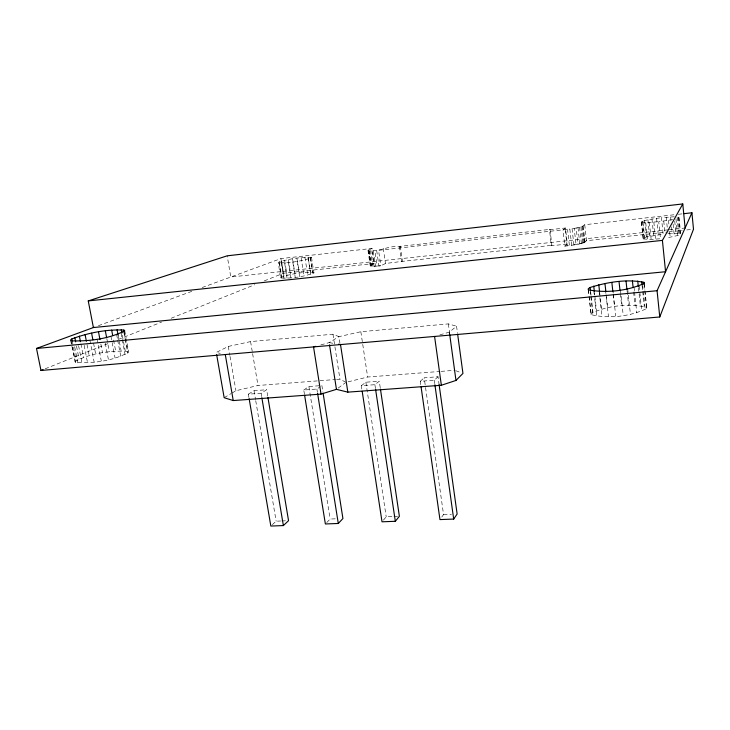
<?xml version="1.0" encoding="UTF-8"?>
<svg xmlns="http://www.w3.org/2000/svg" width="730" height="730" viewBox="0 0 730 730"><rect width="100%" height="100%" fill="white"/><g stroke="black" fill="none" stroke-linecap="round" stroke-linejoin="round"><path stroke-width="0.55" stroke-dasharray="3.65 2.74" d="M280.621 277.957L280.639 277.482C291.097 273.677 302.74 271.87 313.854 272.473L313.955 272.929C303.507 276.825 291.745 278.641 280.621 277.957L278.185 262.344C288.779 258.794 300.313 257.033 311.482 257.362L311.582 257.763C300.988 261.386 289.345 263.165 278.157 262.763L278.185 262.344M441.75 517.077L443.548 514.559L424.185 377.784L438.009 376.744L439.104 384.619M70.554 340.043L75.427 362.518C93.203 363.558 113.287 361.003 128.763 352.179L126.354 339.359M383.414 520.143L386.207 516.822L392.795 516.566M326.739 522.561L330.142 519.039L335.471 518.829M372.063 248.419L367.966 250.344L370.594 250.883L372.857 266.258L370.238 265.811L374.28 263.493L372.063 248.419L280.913 258.584L201.927 287.629M74.816 361.596C90.502 353.083 110.093 350.482 127.878 351.322L128.763 352.179M673.872 214.793L584.739 224.721L581.965 226.601L576.171 228.016L578.032 244.285L583.799 242.789L586.546 240.708L667.603 232.003M420.772 384.664L420.288 381.288L434.268 380.239L438.009 376.744M272.354 524.66L276.141 521.174L280.649 521.001M420.288 381.288L424.185 377.784M589.037 296.608L591.09 314.648C608.975 318.901 630.373 316.619 646.844 308.434L645.028 291.024M565.467 227.988L562.994 229.904L564.883 246.165L567.329 244.048L565.467 227.988L549.48 229.768L551.369 245.754L567.329 244.048M439.862 334.897L449.379 332.113L456.569 326.21L457.482 332.953M551.369 245.754L551.889 245.335L550 229.384L399.401 246.448C389.227 245.681 380.531 251.093 370.594 250.883M361.852 389.081L361.341 385.705L374.891 384.692L379.272 381.188L380.275 387.949M361.341 385.705L365.867 382.21L379.272 381.188M576.171 228.016L569.829 229.065L571.709 245.353L583.799 242.789L586.546 240.708L584.739 224.721M591.09 314.648L591.072 313.389C607.716 305.541 628.512 303.351 646.488 307.211L646.844 308.434M338.182 388.068L345.107 382.976M549.48 229.768L550 229.384M304.492 394.519L303.771 390.021L316.893 389.035L320.224 386.708M303.771 390.021L308.89 386.526L321.884 385.54L322.943 392.247M679.064 217.558L680.716 234.403L678.708 233.554L677.066 216.837L679.064 217.558L678.143 218.151L679.794 235.069L666.408 237.989M672.677 219.62L658.743 221.719L660.467 238.737L651.142 239.431L643.303 238.947L643.075 238.409L646.351 237.004L663.114 234.166L661.444 217.65L674.301 216.764M248.939 397.522L248.364 394.173L261.103 393.214L266.651 389.729L267.773 396.445M248.364 394.173L254.04 390.687L266.651 389.729M320.826 344.898L329.157 342.607L338.921 336.639L360.83 331.73L448.375 323.901L456.569 326.21M224.165 397.704L231.027 393.625M232.003 393.05L235.927 390.723L257.982 385.486L335.453 379.509M643.075 238.409L641.341 221.728L647.911 219.684L661.444 217.65M376.68 250.518L378.934 265.966L380.814 265.784L385.486 263.503L402.467 261.34L551.889 245.335M339.952 343.328L338.921 336.639L332.971 334.221L250.582 341.585L228.298 346.449L216.272 352.453L220.278 353.384M45.205 368.778L108.697 343.31M118.214 339.487L161.595 322.085M171.121 318.262L254.715 284.727M264.242 280.904L283.286 273.266L374.28 263.493M98.404 325.699L192.446 291.115M348.137 381.808L367.655 377.027L440.007 371.442M564.883 246.165L576.052 244.66L574.182 228.38M371.844 250.855L374.107 266.258L380.814 265.784L378.56 250.326L569.829 229.065M678.389 214.282L682.897 213.78M668.123 229.84L230.78 277.017L227.185 255.819M669.255 229.722L685.114 228.006M668.735 231.885L682.24 230.434M686.748 229.95L693.5 229.229M641.341 221.728L645.721 222.586L658.743 221.719M336.576 379.427L339.943 379.162L345.974 382.337M441.139 371.36L454.708 370.311M367.966 250.344L370.238 265.811L371.835 266.213L377.164 266.112L374.91 250.673M667.877 233.728L678.708 233.554M281.78 520.955L286.297 520.773M393.89 516.521L398.288 516.347M443.548 514.559L451.469 514.248M329.157 342.607L335.344 343.684M455.739 370.703L460.885 372.647M78.585 345.691L82.015 363.184M76.522 346.111L79.032 358.895M74.661 346.732L77.873 363.065M72.252 341.074L76.057 360.355M71.148 340.846L75.427 362.518M89.89 340.18L94.152 362.116M87.034 344.606L89.206 355.72M84.151 345.327L87.573 362.856M80.902 343.93L83.521 357.317M100.849 344.049L102.547 352.891M97.044 339.085L101.278 361.012M93.54 343.137L95.685 354.214M110.924 336.229L115.085 358.038M106.817 338.574L109.354 351.833M105.275 343.2L108.423 359.616M121.043 333.19L125.122 354.798M118.141 335.252L121.089 350.783M116.654 334.678L117.484 339.021M117.685 340.107L120.779 356.395M113.561 340.052L115.669 351.121M124.739 330.818L126.153 338.291M124.292 332.314L127.878 351.322M123.79 331.876L125.003 338.318M125.204 339.395L127.841 353.366M122.302 335.262L125.25 350.847M228.298 346.449L229.822 355.3M230.014 356.404L235.927 390.723M250.582 341.585L252.434 352.563M252.616 353.658L257.982 385.486M254.04 390.687L255.546 399.611M255.737 400.724L276.141 521.174M261.103 393.214L261.668 396.582M281.47 263.037L283.943 278.331M279.344 261.769L281.789 276.852M279.271 263.001L281.743 278.249M308.89 386.526L330.142 519.039M288.396 259.57L290.796 274.535M288.469 262.499L290.932 277.865M284.636 260.336L287.045 275.329M284.609 262.864L287.082 278.203M281.543 261.084L283.97 276.123M280.913 258.584L283.286 273.266M301.098 257.672L303.954 275.894M296.909 258.192L299.282 273.139M297.238 261.303L299.683 276.67M316.893 389.035L317.431 392.393M292.575 258.84L294.966 273.786M292.785 261.97L295.239 277.336M311.482 257.362L313.955 272.929M310.533 258.32L312.924 273.54M310.259 257.142L312.623 272.208M308.407 259.004L310.807 274.279M308.005 257.133L310.369 272.144M304.885 257.307L307.75 275.082M332.971 334.221L339.943 379.162M374.891 384.692L375.558 389.172M360.83 331.73L367.655 377.027M365.867 382.21L386.207 516.822M373.285 250.791L375.548 266.204M369.572 250.855L371.835 266.213M368.723 249.861L370.968 265.063L370.238 265.811M368.787 250.791L371.05 266.121M368.221 250.116L370.512 265.985M383.268 248.246L385.486 263.503M400.286 246.037L402.467 261.34M399.401 246.448L401.582 261.787M434.268 380.239L434.742 383.624M448.375 323.901L449.726 333.847M449.379 332.113L449.689 334.358M565.248 229.658L567.137 245.937L569.427 245.663L567.538 229.375M572.055 228.727L573.926 245.015M594.494 292.757L594.74 294.984M594.868 296.088L596.483 310.524M593.882 291.261L594.247 294.537M594.74 298.908L596.702 316.373M583.206 226.017L585.031 242.15M590.652 291.918L591.035 295.258M591.163 296.371L592.924 311.984M590.168 290.704L592.997 315.67M582.741 226.3L584.566 242.46M581.965 226.601L583.799 242.789M588.407 289.846L589.037 295.458M589.165 296.572L591.072 313.389M588.27 289.837L588.909 295.477M580.898 226.939L582.741 243.145M579.565 227.286L581.409 243.519M577.977 227.65L579.83 243.902M606.429 296.763L607.652 307.804M605.672 291.307L605.918 293.506M606.037 294.61L608.473 316.647M599.659 292.502L601.511 309.091M599.166 291.471L601.985 316.71M612.945 290.768L613.191 292.986M613.309 294.09L615.737 316.181M613.182 294.582L614.514 306.719M627.097 291.042L628.639 305.45M620.473 289.91L623.228 315.351M620.345 293.761L621.659 305.916M634.078 287.474L634.425 290.777M634.543 291.881L636.77 312.851M633.594 291.991L635.009 305.341M627.69 288.779L630.41 314.21M644.234 283.404L644.909 289.938M644.125 284.59L646.488 307.211M642.628 284.682L643.203 290.157M643.322 291.243L645.265 309.849M642.135 286.014L642.61 290.504M642.728 291.635L644.261 306.244M639.17 286.069L641.834 311.354M638.449 287.729L640.338 305.615M649.399 222.495L651.142 239.431M647.911 219.684L649.609 236.219M645.721 222.586L647.455 239.476M644.636 220.433L646.351 237.004M643.048 222.486L644.791 239.303M642.4 221.126L644.125 237.752M641.561 222.194L643.303 238.947M656.598 218.252L658.268 234.759M653.843 222.194L655.577 239.184M651.981 218.945L653.669 235.452M673.124 224.156L674.356 236.62M670.605 216.874L671.043 221.299M671.591 226.829L672.248 233.472M668.507 220.387L668.936 224.639M669.675 232.094L670.204 237.414M666.216 217.184L667.32 228.216M663.752 221.108L664.93 232.815M678.699 217.111L680.342 233.892M675.962 218.854L677.632 235.817M674.739 221.199L675.943 233.408"/><path stroke-width="1.09" d="M94.133 327.268L36.5 348.465L40.971 370.475L659.765 316.975L693.5 229.229L691.921 212.777L684.028 213.662M659.765 316.975L657.073 290.723L691.921 212.777M662.411 240.398L682.778 203.944L227.185 255.819L88.248 300.915L93.394 327.542L665.568 271.724L662.411 240.398L88.248 300.915M421.091 386.909L439.962 519.587L453.695 519.067L457.135 514.02L439.104 384.619M362.199 391.326L382.018 521.804L395.332 521.293L399.383 516.302L380.44 389.072M304.675 395.651L325.37 523.967L338.291 523.474L342.927 518.537L323.125 393.361M216.655 354.661L224.165 397.704L233.244 400.56L321.017 394.109L336.448 389.336L347.845 392.138L441.358 385.267L455.976 380.44L462.948 373.431L457.628 334.084M249.131 398.644L270.839 526.056L283.377 525.573L288.551 520.682L267.956 397.567M71.832 338.93L70.554 340.043L71.148 340.846C89.069 341.43 108.77 338.948 124.739 330.818L123.863 330.079C106.297 329.248 88.284 332.825 71.832 338.93L72.252 341.074M590.15 287.456L588.28 288.724L588.27 289.837C606.457 293.268 627.335 290.951 644.234 283.404L643.887 282.327C626.212 278.878 607.232 282.191 590.15 287.456L590.524 290.796M40.971 370.475L43.088 369.626M315.615 346.339L313.535 346.914L321.017 394.109M36.5 348.465L657.073 290.723M338.446 344.222L340.509 344.578L347.845 392.138M74.843 337.588L75.683 341.85M85.091 334.614L86.386 341.275M79.369 336.119L80.464 341.695M98.504 331.885L99.992 339.623M91.606 333.172L92.892 339.815M105.33 330.845L106.607 337.47M117.092 329.714L118.141 335.252M111.663 330.097L112.721 335.627M123.863 330.079L124.292 332.314M121.253 329.695L121.883 333.035M225.287 354.543L233.244 400.56M261.851 397.704L283.377 525.573M317.614 393.516L338.291 523.474M329.504 344.825L336.448 389.336M375.558 389.172L395.332 521.293M434.898 384.756L453.695 519.067M434.578 336.448L441.358 385.267M449.689 334.358L455.976 380.44M593.736 286.096L594.366 291.653M604.96 283.514L605.818 291.243M598.792 284.755L599.531 291.398M611.849 282.437L612.817 291.27M626.03 281.077L626.979 289.938M619.031 281.607L619.989 290.449M632.408 280.877L633.12 287.547M643.887 282.327L644.125 284.59M641.67 281.515L642.017 284.882M637.746 281.023L638.33 286.607M682.778 203.944L685.114 228.006"/></g></svg>
